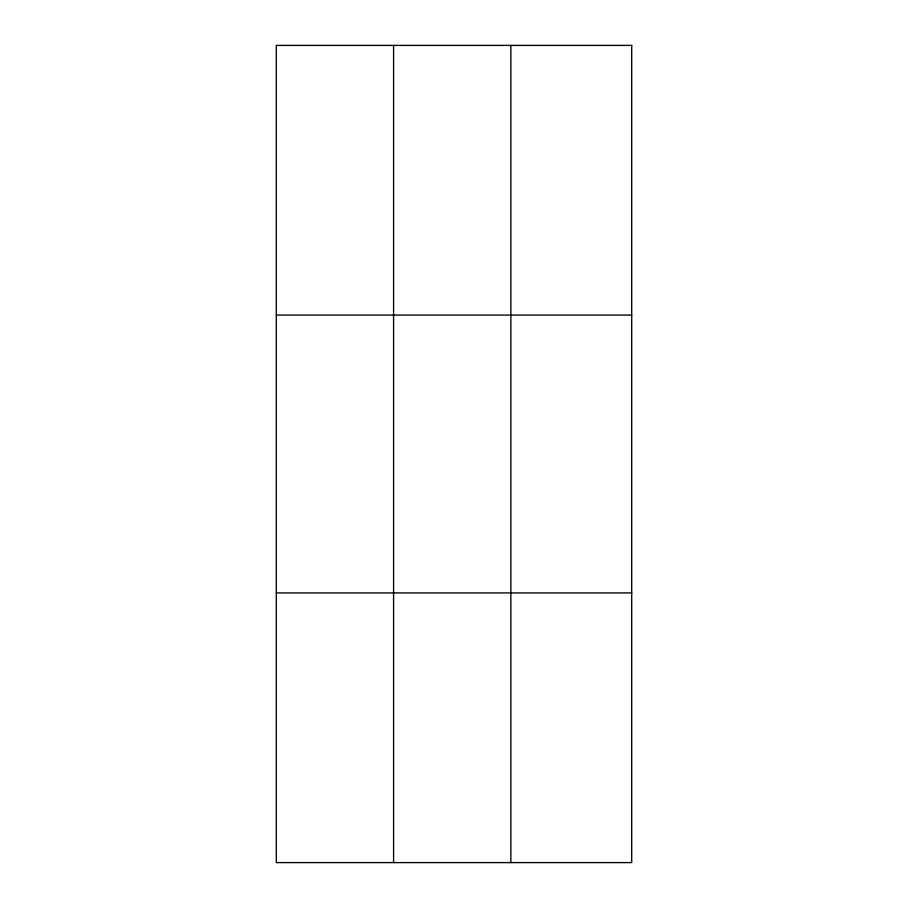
<?xml version="1.0" encoding="UTF-8"?>
<svg xmlns="http://www.w3.org/2000/svg" width="908" height="908" viewBox="0 0 908 908"><rect width="100%" height="100%" fill="white"/><g stroke="black" fill="none" stroke-linecap="round" stroke-linejoin="round"><path stroke-width="1.36" d="M393.584 45.4L393.584 862.6M510.864 45.4L510.864 862.6M276.293 315.076L631.707 315.076M276.293 592.924L631.707 592.924M631.707 45.4L631.707 862.6L276.293 862.6L276.293 45.4L631.707 45.4"/></g></svg>
